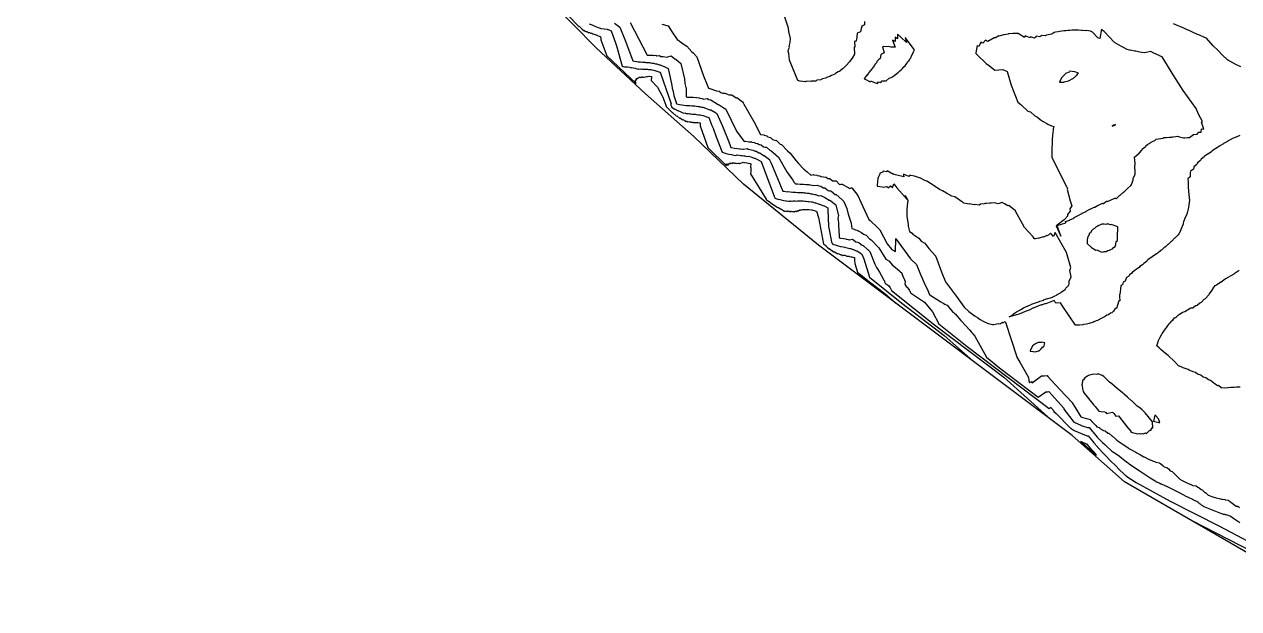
# Model space of a CAD drawing. Header units: metres. Extents: x 706349 to 713144, y 2649082 to 2655455.
# Drawn here: x 707005 to 707778, y 2652247 to 2652619 of the extents above; entities that cross this region are included whole.
import ezdxf

# ---------------------------------------------------------------- set-up
doc = ezdxf.new("R2010")
doc.units = ezdxf.units.M
for name, color, linetype in [('C-TINN-BNDY', 110, 'Continuous'), ('C-TOPO-MAJR', 9, 'Continuous'), ('C-TOPO-MINR', 8, 'Continuous')]:
    doc.layers.add(name, color=color, linetype=linetype)

msp = doc.modelspace()

# ---------------------------------------------------------------- linework, layer by layer
at = {"layer": 'C-TINN-BNDY', "color": 110, "linetype": 'Continuous', "lineweight": -3, "flags": 128}
msp.add_lwpolyline([(707845.05, 2652247.32), (707705.16, 2652328.1), (707671.75, 2652357.55), (707530.78, 2652463.27), (707510.3, 2652478.6), (707462.57, 2652517.46), (707431, 2652547.69), (707400.09, 2652574.82), (707368.79, 2652604.09), (707310.31, 2652663.69), (707281.58, 2652696.5), (707242.31, 2652745.87), (707202.93, 2652790.51), (707188.14, 2652809.06), (707151.07, 2652858.4), (707130.89, 2652891.41), (707096, 2652943.28), (707035.14, 2653026.93), (707004.68, 2653089)], dxfattribs=at)
at = {"layer": 'C-TOPO-MAJR', "color": 9, "linetype": 'Continuous', "lineweight": -3, "flags": 128}
for points in [[(707380.35, 2652619.89), (707382.98, 2652617.96), (707383.84, 2652617.38), (707387.47, 2652608.32), (707392.21, 2652595.83), (707393.73, 2652595.53), (707393.79, 2652595.55), (707395.36, 2652595.29), (707396.77, 2652595.13), (707396.98, 2652595.15), (707398.32, 2652595.05), (707398.65, 2652595.04), (707399.92, 2652594.96), (707400.39, 2652594.87), (707401.59, 2652594.85), (707402.71, 2652594.83), (707403.37, 2652594.64), (707404.28, 2652594.37), (707405.28, 2652594.39), (707406.49, 2652593.95), (707407.33, 2652593.97), (707408.96, 2652593.3), (707409.59, 2652593.33), (707411.81, 2652592.25), (707412.15, 2652592.26), (707414.6, 2652590.93), (707415.95, 2652585.31), (707416.07, 2652584.23), (707416.98, 2652580.26), (707417.27, 2652578.41), (707417.72, 2652576.32), (707418.25, 2652573.89), (707419.8, 2652569.43), (707419.63, 2652568.95), (707419.62, 2652568.77), (707420.2, 2652568.56), (707420.24, 2652568.57), (707421.85, 2652568.13), (707423.28, 2652567.82), (707423.5, 2652567.82), (707424.88, 2652567.62), (707426.17, 2652567.53), (707426.57, 2652567.49), (707427.83, 2652567.44), (707428.38, 2652567.37), (707429.62, 2652567.33), (707430.37, 2652567.19), (707431.56, 2652567.17), (707432.68, 2652567.12), (707433.65, 2652566.87), (707434.64, 2652566.82), (707435.88, 2652566.37), (707436.73, 2652566.31), (707438.3, 2652565.65), (707438.98, 2652565.58), (707441.02, 2652564.62), (707441.82, 2652564.7), (707444.26, 2652563.24), (707444.41, 2652563.21), (707445.62, 2652562.39), (707449.11, 2652554.29), (707453.14, 2652544.23), (707454.1, 2652541.91), (707454.57, 2652540.72), (707454.82, 2652540.66), (707454.85, 2652540.67), (707456.91, 2652540.37), (707458.68, 2652540.12), (707460.26, 2652539.92), (707460.62, 2652539.89), (707462.06, 2652539.75), (707462.59, 2652539.61), (707464.93, 2652539.99), (707465.63, 2652539.74), (707466.55, 2652539.35), (707467.68, 2652539.22), (707468.67, 2652539.12), (707469.91, 2652538.47), (707470.74, 2652538.35), (707472.41, 2652537.36), (707473.07, 2652537.27), (707475.37, 2652535.72), (707475.78, 2652535.65), (707479.04, 2652533.05), (707479.05, 2652533.05), (707479.06, 2652533.05), (707479.14, 2652532.98), (707480.14, 2652530.7), (707487.64, 2652513.02), (707488.54, 2652512.87), (707488.57, 2652512.89), (707490.48, 2652512.57), (707490.58, 2652512.64), (707492.34, 2652512.46), (707493.92, 2652512.31), (707494.18, 2652512.39), (707495.68, 2652512.28), (707497.05, 2652512.14), (707497.49, 2652512.17), (707498.75, 2652512.12), (707499.31, 2652512.09), (707500.51, 2652512.06), (707501.22, 2652511.95), (707502.33, 2652511.95), (707503.22, 2652511.72), (707504.27, 2652511.68), (707505.39, 2652511.34), (707506.34, 2652511.31), (707507.75, 2652510.81), (707508.62, 2652510.76), (707510.38, 2652510.02), (707511.74, 2652510.24), (707513.84, 2652509.1), (707514.43, 2652509.01), (707517.16, 2652507.26), (707517.51, 2652507.22), (707521.24, 2652504.43), (707521.25, 2652504.43), (707521.26, 2652504.43), (707521.35, 2652504.35), (707521.4, 2652504.15), (707521.41, 2652504.1), (707523.15, 2652497.51), (707522.67, 2652495.78), (707523.03, 2652492.82), (707523.09, 2652490.97), (707523.19, 2652488.56), (707523.25, 2652487.46), (707523.42, 2652484.79), (707523.55, 2652483.17), (707524.42, 2652483.04), (707524.49, 2652483.01), (707526.16, 2652482.79), (707527.63, 2652482.59), (707527.99, 2652482.42), (707529.29, 2652482.25), (707529.88, 2652481.93), (707531.98, 2652482.32), (707532.85, 2652481.7), (707534.16, 2652480.74), (707535.27, 2652480.43), (707536.23, 2652480.18), (707538.11, 2652478.58), (707538.79, 2652478.37), (707541.51, 2652475.92), (707541.74, 2652475.84), (707543.06, 2652474.58), (707546.14, 2652466.4), (707547.35, 2652464.28), (707548.09, 2652463.03), (707549.12, 2652461.47), (707551.47, 2652457.09), (707551.72, 2652456.64), (707551.76, 2652456.58), (707552.33, 2652455.8), (707552.4, 2652455.32), (707552.54, 2652454.92), (707552.67, 2652454.59), (707552.79, 2652454.35), (707552.89, 2652454.17), (707554.86, 2652452.87), (707555.94, 2652451.49), (707556.86, 2652449.83), (707584.18, 2652427.93), (707628.23, 2652394.51), (707658.42, 2652367.55)], [(707802.28, 2652275.53), (707748.25, 2652303.22)]]:
    msp.add_lwpolyline(points, dxfattribs=at)
msp.add_lwpolyline([(707681.32, 2652351.94), (707681.23, 2652351.95), (707681.14, 2652351.97), (707681.05, 2652352.01), (707680.96, 2652352.04), (707677.4, 2652353.62), (707687.4, 2652345.06), (707686.76, 2652345.78), (707685.75, 2652346.9), (707684.74, 2652348.06), (707684.41, 2652348.42), (707683.17, 2652349.91), (707683.13, 2652349.96), (707682.85, 2652350.28), (707682.88, 2652350.28), (707682.89, 2652350.35), (707682.54, 2652350.57), (707682.4, 2652350.68), (707681.32, 2652351.94)], close=True, dxfattribs=at)
at = {"layer": 'C-TOPO-MINR', "color": 8, "linetype": 'Continuous', "lineweight": -3, "flags": 128}
for points, elevation in [([(707343.88, 2652631.93), (707357.97, 2652617.55), (707357.93, 2652617.67), (707357.94, 2652617.77), (707357.95, 2652617.89), (707359.94, 2652616.1), (707360.94, 2652615.2), (707361.02, 2652615.37), (707361.96, 2652614.6), (707362.03, 2652614.83), (707362.88, 2652614.26), (707363.01, 2652614.46), (707364.01, 2652613.69), (707364.16, 2652613.92), (707364.52, 2652613.99), (707365.36, 2652613.44), (707365.92, 2652613.4), (707366.57, 2652613.04), (707367.42, 2652612.85), (707368.77, 2652612.36), (707369.11, 2652612.2), (707371.12, 2652611.41), (707371.18, 2652611.39), (707371.23, 2652611.37), (707371.64, 2652611.19), (707371.65, 2652610.11), (707371.71, 2652609.13), (707375.53, 2652599.03), (707394.17, 2652581.48), (707394.07, 2652581.75), (707393.98, 2652582.11), (707393.89, 2652582.53), (707393.82, 2652583.01), (707393.76, 2652583.53), (707394.16, 2652583.37), (707394.17, 2652583.89), (707394.25, 2652584.37), (707394.62, 2652584.26), (707394.76, 2652584.74), (707395.11, 2652584.67), (707395.38, 2652585.11), (707395.7, 2652585.08), (707396.14, 2652585.48), (707396.44, 2652585.47), (707396.82, 2652585.39), (707397.21, 2652585.29), (707397.81, 2652585.68), (707398.16, 2652585.61), (707398.5, 2652585.52), (707398.83, 2652585.44), (707399.14, 2652585.37), (707399.89, 2652585.73), (707400.15, 2652585.68), (707401.11, 2652585.94), (707401.3, 2652585.91), (707401.46, 2652585.89), (707402.62, 2652586.01), (707402.71, 2652586.01), (707403.93, 2652585.96), (707403.91, 2652585.67), (707403.93, 2652585.6), (707403.78, 2652583.28), (707407.86, 2652579.16), (707409.62, 2652575.98), (707410.66, 2652574.08), (707411.32, 2652572.83), (707413.08, 2652567.75), (707413.06, 2652567.68), (707413.05, 2652567.59), (707413.06, 2652567.5), (707413.22, 2652567.25), (707413.25, 2652567.16), (707413.38, 2652566.91), (707413.5, 2652566.67), (707413.68, 2652566.4), (707413.69, 2652566.38), (707413.88, 2652566.15), (707414.16, 2652565.89), (707414.15, 2652565.9), (707417.46, 2652562.82), (707417.47, 2652562.92), (707420.02, 2652560.66), (707420.09, 2652560.86), (707422.04, 2652559.27), (707422.16, 2652559.55), (707423.66, 2652558.41), (707423.99, 2652558.62), (707425.15, 2652557.83), (707426.01, 2652557.29), (707426.55, 2652557.5), (707427.19, 2652557.16), (707427.92, 2652557.29), (707428.42, 2652557.05), (707428.83, 2652556.88), (707429.17, 2652556.76), (707430.15, 2652556.81), (707430.41, 2652556.74), (707430.64, 2652556.69), (707431.83, 2652556.7), (707432, 2652556.67), (707432.15, 2652556.66), (707433.58, 2652556.54), (707433.66, 2652556.53), (707434.92, 2652556.37), (707434.95, 2652555.94), (707434.91, 2652554.51), (707439.86, 2652540.63), (707451.85, 2652529.16), (707451.74, 2652529.36), (707451.63, 2652529.62), (707451.49, 2652529.95), (707451.36, 2652530.27), (707452.4, 2652529.55), (707452.33, 2652529.92), (707452.29, 2652530.32), (707453.22, 2652529.75), (707453.26, 2652530.21), (707453.36, 2652530.69), (707454.2, 2652530.37), (707454.29, 2652530.96), (707455.08, 2652530.75), (707455.76, 2652530.65), (707456.22, 2652531.08), (707457.04, 2652530.84), (707457.72, 2652530.66), (707458.32, 2652530.47), (707459.09, 2652530.83), (707459.62, 2652530.7), (707460.08, 2652530.6), (707460.5, 2652530.51), (707462.42, 2652531.3), (707462.76, 2652531.25), (707463.05, 2652531.21), (707463.3, 2652531.18), (707464.75, 2652531.06), (707464.91, 2652531.04), (707466.66, 2652530.59), (707466.73, 2652530.6), (707467.23, 2652530.41), (707467.09, 2652528.26), (707467.28, 2652528), (707467.17, 2652525.61), (707467.08, 2652523.99), (707476.94, 2652507.85), (707476.99, 2652507.75), (707477.07, 2652507.53), (707477.07, 2652507.53), (707477.07, 2652507.53), (707477.07, 2652507.52), (707477.18, 2652507.45), (707478.84, 2652506.29), (707480.82, 2652504.88), (707482.28, 2652503.88), (707482.26, 2652503.96), (707483.58, 2652503.07), (707484.82, 2652502.25), (707484.83, 2652502.39), (707484.84, 2652502.51), (707486.26, 2652501.56), (707486.31, 2652501.71), (707487.59, 2652500.88), (707488.72, 2652500.16), (707488.87, 2652500.29), (707488.97, 2652500.48), (707489.9, 2652499.96), (707490.09, 2652500.16), (707490.31, 2652500.39), (707491.1, 2652500.06), (707491.4, 2652500.33), (707492.11, 2652500.09), (707492.75, 2652499.88), (707493.17, 2652500.22), (707493.75, 2652500.09), (707494.32, 2652499.95), (707494.84, 2652499.83), (707495.42, 2652500.23), (707495.9, 2652500.15), (707496.34, 2652500.08), (707497.11, 2652500.55), (707497.52, 2652500.48), (707498.4, 2652501.01), (707498.78, 2652500.97), (707499.13, 2652500.94), (707500.23, 2652501.29), (707500.55, 2652501.26), (707500.84, 2652501.24), (707502.17, 2652501.34), (707502.41, 2652501.32), (707503.95, 2652501.26), (707504.14, 2652501.25), (707505.96, 2652500.98), (707506.08, 2652500.98), (707508.21, 2652500.45), (707508.24, 2652500.45), (707508.96, 2652500.23), (707510.34, 2652496.13), (707513.42, 2652479.33), (707513.48, 2652479.18), (707513.91, 2652478.99), (707514.27, 2652478.81), (707514.34, 2652478.67), (707514.66, 2652478.51), (707514.97, 2652478.35), (707515.03, 2652478.21), (707515.27, 2652478.05), (707515.53, 2652477.68), (707515.79, 2652477.37), (707515.8, 2652477.36), (707517.18, 2652476.36), (707517.18, 2652476.4), (707520.37, 2652474.19), (707520.41, 2652474.34), (707520.52, 2652474.44), (707522.71, 2652473.13), (707522.89, 2652473.28), (707524.45, 2652472.42), (707524.8, 2652472.56), (707525.93, 2652472), (707526.4, 2652472.13), (707527.11, 2652472.14), (707527.88, 2652471.85), (707528.46, 2652471.65), (707529.34, 2652471.62), (707529.76, 2652471.49), (707530.1, 2652471.39), (707531.19, 2652471.23), (707531.38, 2652471.19), (707531.54, 2652471.16), (707532.82, 2652470.83), (707532.85, 2652470.82), (707533.18, 2652470.7), (707533.25, 2652469.61), (707533.33, 2652468.47), (707533.36, 2652467.62), (707533.4, 2652466.98), (707535.2, 2652461.4), (707542.72, 2652455.37), (707552.57, 2652447.89), (707559.32, 2652441.87)], 4), ([(707539.69, 2652620.86), (707539.71, 2652618.68), (707538.84, 2652618.32), (707537.93, 2652618), (707537.51, 2652616.34), (707537.02, 2652614.4), (707534.86, 2652613.42), (707534.7, 2652611.16), (707534.39, 2652608.4), (707533.88, 2652608.28), (707533.32, 2652608.19), (707533.37, 2652604.65), (707533.03, 2652604.62), (707533.26, 2652600.03), (707533.25, 2652600), (707533.25, 2652600), (707531.84, 2652597.54), (707531.74, 2652597.42), (707531.62, 2652597.29), (707530.04, 2652595.19), (707529.84, 2652594.97), (707528.25, 2652593.17), (707527.97, 2652592.89), (707527.65, 2652592.61), (707525.97, 2652591.01), (707525.59, 2652590.68), (707523.85, 2652589.39), (707523.41, 2652589.07), (707522.95, 2652588.76), (707521.09, 2652587.74), (707520.63, 2652587.38), (707518.67, 2652586.48), (707517.64, 2652585.91), (707515.51, 2652585.21), (707515.04, 2652584.9), (707512.73, 2652584.36), (707512.3, 2652584.07), (707511.86, 2652583.8), (707509.36, 2652583.51), (707508.99, 2652583.25), (707508.62, 2652583.02), (707505.91, 2652582.93), (707505.61, 2652582.73), (707502.51, 2652582.85), (707502.32, 2652582.73), (707502.13, 2652582.6), (707498.68, 2652583.02), (707498.62, 2652582.98), (707498.55, 2652582.95), (707497.11, 2652583.33), (707491.96, 2652596.21), (707491.55, 2652600.6), (707491.08, 2652602.09), (707491.3, 2652603.15), (707491.8, 2652604.45), (707491.74, 2652604.92), (707492.36, 2652607.43), (707492.51, 2652610.08), (707491.37, 2652614.5), (707491.21, 2652616.73), (707488.48, 2652624.98)], -4), ([(707364.41, 2652619.38), (707365.59, 2652618.91), (707366.62, 2652618.46), (707367.61, 2652618.07), (707369.4, 2652617.26), (707370.13, 2652616.99), (707370.73, 2652616.77), (707371.23, 2652616.61), (707371.66, 2652616.47), (707372.06, 2652616.34), (707375.79, 2652615.94), (707376, 2652615.88), (707376.2, 2652615.82), (707376.37, 2652615.76), (707378.26, 2652614.92), (707380.99, 2652607.3), (707381.67, 2652605.45), (707385.41, 2652592.54), (707385.53, 2652592.54), (707385.58, 2652592.48), (707385.66, 2652592.39), (707385.75, 2652592.33), (707385.82, 2652592.28), (707385.9, 2652592.26), (707385.91, 2652592.26), (707386.9, 2652592.07), (707386.91, 2652592.09), (707387.82, 2652592.02), (707387.87, 2652592.06), (707388.78, 2652592.04), (707389.94, 2652591.79), (707391.09, 2652591.51), (707391.27, 2652591.62), (707392.42, 2652591.38), (707393.53, 2652591.11), (707394.6, 2652590.86), (707395.61, 2652590.61), (707395.98, 2652590.79), (707396.94, 2652590.61), (707397.45, 2652590.75), (707398.33, 2652590.6), (707399.12, 2652590.51), (707399.8, 2652590.58), (707400.52, 2652590.53), (707401.4, 2652590.49), (707402.03, 2652590.45), (707403.15, 2652590.26), (707403.67, 2652590.25), (707404.15, 2652590.24), (707405.49, 2652589.85), (707407.3, 2652589.31), (707407.5, 2652589.31), (707409.34, 2652588.64), (707409.71, 2652587.95), (707416.44, 2652568.59), (707416.34, 2652568.31), (707416.32, 2652567.99), (707416.36, 2652567.65), (707416.42, 2652567.55), (707416.53, 2652567.17), (707416.57, 2652567.1), (707416.6, 2652567.02), (707416.65, 2652566.95), (707416.75, 2652566.62), (707416.78, 2652566.58), (707416.85, 2652566.36), (707418.66, 2652565.2), (707418.75, 2652565.24), (707420.57, 2652564.26), (707420.79, 2652564.3), (707422.35, 2652563.57), (707423.61, 2652563.05), (707424.69, 2652562.66), (707425.19, 2652562.69), (707426.13, 2652562.43), (707426.96, 2652562.26), (707427.67, 2652562.26), (707428.44, 2652562.14), (707429.16, 2652562.09), (707430.08, 2652562.02), (707430.74, 2652561.99), (707431.9, 2652561.83), (707432.51, 2652561.82), (707433.97, 2652561.53), (707434.47, 2652561.53), (707434.94, 2652561.51), (707436.65, 2652561.06), (707436.97, 2652561.04), (707439.08, 2652560.28), (707439.21, 2652560.27), (707440.51, 2652559.73), (707442.45, 2652554.81), (707443.21, 2652552.93), (707445.28, 2652547.6), (707448.96, 2652537.77), (707449.22, 2652537.68), (707449.66, 2652537.46), (707451.53, 2652536.96), (707453.21, 2652536.45), (707453.42, 2652536.55), (707455, 2652536.17), (707456.4, 2652535.87), (707457.66, 2652535.59), (707458.63, 2652535.99), (707459.83, 2652535.81), (707460.86, 2652535.67), (707461.78, 2652535.55), (707462.69, 2652535.48), (707463.49, 2652535.4), (707464.63, 2652535.1), (707465.83, 2652535.29), (707467.19, 2652534.8), (707468.97, 2652534.06), (707469.37, 2652534.01), (707469.72, 2652533.98), (707471.83, 2652532.85), (707471.99, 2652532.83), (707473.75, 2652531.79), (707474.72, 2652529.44), (707482.14, 2652509.73), (707482.21, 2652509.43), (707482.29, 2652509.06), (707482.49, 2652508.69), (707482.51, 2652508.67), (707482.59, 2652508.53), (707483.26, 2652508.31), (707485, 2652507.74), (707485.07, 2652507.8), (707486.66, 2652507.44), (707488.22, 2652507.06), (707489.64, 2652506.73), (707489.89, 2652506.9), (707491.22, 2652506.67), (707492.44, 2652506.48), (707492.84, 2652506.72), (707494, 2652506.53), (707494.49, 2652506.82), (707495.56, 2652506.71), (707496.53, 2652506.62), (707497.21, 2652506.84), (707498.11, 2652506.77), (707498.94, 2652506.69), (707499.83, 2652506.75), (707500.58, 2652506.72), (707501.63, 2652506.68), (707502.32, 2652506.66), (707503.59, 2652506.47), (707504.2, 2652506.46), (707505.71, 2652506.09), (707506.25, 2652506.06), (707508.08, 2652505.52), (707508.51, 2652505.5), (707510.71, 2652504.71), (707511.03, 2652504.7), (707513.71, 2652503.56), (707513.99, 2652503.61), (707516.18, 2652502.43), (707516.38, 2652498.9), (707516.41, 2652498.34), (707516.47, 2652497.61), (707516.54, 2652494.05), (707516.74, 2652492.65), (707516.72, 2652490.52), (707517.1, 2652488.6), (707518.58, 2652480.54), (707518.73, 2652480.14), (707518.84, 2652480.09), (707518.93, 2652480.04), (707519.12, 2652479.64), (707519.16, 2652479.62), (707519.19, 2652479.6), (707519.32, 2652479.32), (707520.74, 2652478.83), (707520.84, 2652478.83), (707522.76, 2652478.23), (707524.31, 2652477.81), (707524.69, 2652477.75), (707526.01, 2652477.46), (707527.09, 2652477.24), (707527.7, 2652477.08), (707528.63, 2652476.93), (707529.49, 2652476.62), (707530.27, 2652476.52), (707530.95, 2652476.43), (707532.13, 2652475.87), (707532.65, 2652475.8), (707534.21, 2652474.94), (707534.82, 2652475.06), (707536.79, 2652473.65), (707537.98, 2652472.78), (707539.09, 2652469.89), (707542.87, 2652458.15), (707563.45, 2652441.65), (707590.4, 2652421.2), (707608.87, 2652404.71)], 2), ([(707390.45, 2652620.28), (707401.09, 2652599.86), (707401.34, 2652599.43), (707403.05, 2652599.47), (707403.18, 2652599.42), (707404.92, 2652599.46), (707405.24, 2652599.33), (707406.87, 2652599.42), (707407.46, 2652599.14), (707409.01, 2652599.18), (707409.97, 2652598.66), (707411.34, 2652598.66), (707413.85, 2652598.1), (707416.62, 2652598.94), (707418.9, 2652597.06), (707419.51, 2652596.97), (707422.67, 2652594.15), (707425.05, 2652584.39), (707425.31, 2652581.38), (707426.05, 2652577.99), (707426.01, 2652574.58), (707426.05, 2652572.87), (707426.74, 2652572.85), (707426.78, 2652572.84), (707428.65, 2652572.81), (707430.42, 2652572.73), (707430.64, 2652572.67), (707432.32, 2652572.6), (707432.69, 2652572.47), (707434.26, 2652572.35), (707434.81, 2652572.11), (707436.28, 2652571.96), (707437.1, 2652571.57), (707439.47, 2652571.82), (707440.54, 2652571.18), (707441.69, 2652570.95), (707443.26, 2652569.89), (707444.21, 2652569.67), (707446.45, 2652568.11), (707447.06, 2652567.95), (707450.24, 2652565.77), (707450.38, 2652565.73), (707450.5, 2652565.7), (707451.3, 2652565.08), (707458.16, 2652551.05), (707462.92, 2652544.51), (707464.04, 2652544.69), (707464.08, 2652544.67), (707464.13, 2652544.65), (707465.98, 2652544.43), (707467.62, 2652544.27), (707467.98, 2652544.08), (707469.49, 2652543.87), (707470.11, 2652543.51), (707471.51, 2652543.32), (707472.48, 2652542.67), (707473.75, 2652542.45), (707475.28, 2652541.22), (707476.33, 2652541.03), (707477.25, 2652540.88), (707479.38, 2652538.98), (707480.02, 2652538.84), (707483.14, 2652535.98), (707483.35, 2652535.93), (707484.84, 2652534.53), (707490.26, 2652525.32), (707493.97, 2652519.9), (707494.83, 2652518.55), (707495.59, 2652517.57), (707496.93, 2652517.51), (707496.99, 2652517.51), (707498.69, 2652517.46), (707498.86, 2652517.44), (707500.45, 2652517.43), (707500.73, 2652517.36), (707502.28, 2652517.29), (707502.71, 2652517.16), (707504.17, 2652517.12), (707504.78, 2652516.9), (707506.2, 2652516.83), (707507.05, 2652516.48), (707509.49, 2652516.86), (707510.58, 2652516.27), (707511.81, 2652516.08), (707513.32, 2652515.11), (707514.39, 2652514.98), (707516.55, 2652513.36), (707517.43, 2652513.24), (707518.22, 2652513.16), (707520.98, 2652510.84), (707521.48, 2652510.81), (707525.24, 2652507.54), (707525.36, 2652507.53), (707525.47, 2652507.53), (707526.54, 2652506.46), (707528.29, 2652501.85), (707529.21, 2652498.29), (707531.11, 2652492.55), (707531.66, 2652489.17), (707533.11, 2652488.79), (707533.31, 2652488.62), (707535.35, 2652487.98), (707535.96, 2652487.44), (707537.81, 2652486.75), (707539.07, 2652485.54), (707540.6, 2652484.88), (707542.9, 2652482.56), (707543.96, 2652481.98), (707548.27, 2652477.35), (707548.37, 2652477.28), (707548.74, 2652476.87), (707553.26, 2652469.77), (707555.2, 2652468.7), (707557.44, 2652465.96), (707559.43, 2652464.3), (707562.37, 2652461.84), (707562.62, 2652461.51), (707563.12, 2652461.22), (707563.37, 2652460.6), (707563.39, 2652460.55), (707564.53, 2652457.81), (707564.68, 2652457.58), (707565.5, 2652455.58), (707565.2, 2652453.78), (707565.52, 2652453.41), (707566.16, 2652452.35), (707566.78, 2652451.79), (707567.36, 2652450.92), (707567.79, 2652450.29), (707568.17, 2652449.77), (707568.47, 2652449.35), (707568.71, 2652449.02), (707568.74, 2652448.81), (707568.8, 2652448.64), (707568.85, 2652448.5), (707568.9, 2652448.4), (707568.95, 2652448.33), (707577.91, 2652442.4), (707582.86, 2652436.14), (707587.03, 2652428.54), (707604.91, 2652414.21), (707657.09, 2652374.62), (707657.91, 2652375.21), (707658.06, 2652375.22), (707658.22, 2652375.23), (707660.17, 2652373.13), (707660.06, 2652373.08), (707660.05, 2652373.07), (707661.7, 2652371.48), (707670.61, 2652362.42), (707670.67, 2652362.41), (707670.78, 2652362.13), (707671.13, 2652361.92), (707671.83, 2652361.42), (707672.13, 2652361.24), (707672.4, 2652361.09), (707672.66, 2652360.97), (707672.91, 2652360.86), (707673.17, 2652360.76), (707679.62, 2652357.89), (707680.23, 2652357.67), (707680.83, 2652357.47), (707681.4, 2652357.31), (707681.96, 2652357.22), (707685.12, 2652353.56), (707685.69, 2652352.89), (707687.98, 2652350.21), (707687.97, 2652350.08), (707687.97, 2652350.08), (707696.63, 2652340.93), (707699.33, 2652338.49), (707701.86, 2652335.93), (707705.18, 2652332.76), (707705.31, 2652332.56), (707705.64, 2652332.22), (707705.92, 2652331.97), (707706.19, 2652331.73), (707706.44, 2652331.53), (707706.65, 2652331.39), (707712.56, 2652327.51), (707734.17, 2652315.83), (707765.6, 2652299.73), (707797.72, 2652282.81)], -2), ([(707410.69, 2652619.23), (707414.69, 2652618.21), (707417.25, 2652614.13), (707420.36, 2652609.33), (707421.35, 2652608.83), (707421.89, 2652608.27), (707424.8, 2652606.3), (707426.56, 2652605.18), (707429.74, 2652601.51), (707430.51, 2652600.92), (707432.81, 2652598.37), (707437.17, 2652586.35), (707440.28, 2652578.45), (707440.97, 2652578.29), (707441.07, 2652578.22), (707443.13, 2652577.68), (707443.58, 2652577.36), (707445.49, 2652576.83), (707447.04, 2652576.47), (707448.14, 2652575.62), (707449.46, 2652575.34), (707450.6, 2652575.2), (707453.49, 2652574.28), (707454.4, 2652574.23), (707455.17, 2652574.33), (707457.86, 2652572.37), (707458.29, 2652572.47), (707462.04, 2652569.86), (707462.42, 2652569.18), (707462.86, 2652568.36), (707469.12, 2652557.25), (707473.33, 2652549.06), (707473.6, 2652549.01), (707475.43, 2652548.71), (707475.71, 2652548.47), (707477.49, 2652548.09), (707478.15, 2652547.48), (707479.78, 2652547.1), (707481.07, 2652545.89), (707482.5, 2652545.44), (707483.67, 2652545.22), (707485.87, 2652542.89), (707486.72, 2652542.66), (707490.43, 2652538.74), (707490.68, 2652538.68), (707492.19, 2652537.08), (707496.2, 2652532.31), (707497.7, 2652530.62), (707501.02, 2652526.94), (707503.14, 2652525.27), (707505.49, 2652523.21), (707507.24, 2652523.49), (707507.32, 2652523.44), (707509.2, 2652523.15), (707509.49, 2652522.96), (707511.28, 2652522.74), (707511.86, 2652522.3), (707513.61, 2652522.05), (707515.18, 2652521.89), (707516.23, 2652521.01), (707517.64, 2652520.92), (707519.2, 2652519.57), (707520.44, 2652519.47), (707521.53, 2652519.49), (707523.77, 2652517.25), (707524.6, 2652517.3), (707525.35, 2652517.43), (707530.26, 2652514.7), (707530.68, 2652514.83), (707531.1, 2652514.97), (707531.5, 2652515.17), (707535.44, 2652510.25), (707537.24, 2652505.9), (707542.42, 2652494.95), (707543.23, 2652494.33), (707543.82, 2652493.61), (707547.42, 2652490.23), (707549.46, 2652488.41), (707554.15, 2652479.53), (707556.76, 2652476.07), (707557.38, 2652475.71), (707558.22, 2652475.23), (707559.45, 2652474.48), (707559.57, 2652482.45), (707559.49, 2652482.73), (707559.55, 2652482.7), (707559.58, 2652482.68), (707559.7, 2652482.51), (707568.95, 2652469.82), (707572.64, 2652466.28), (707575.35, 2652459.83), (707576.34, 2652457.56), (707577.88, 2652454.03), (707579.5, 2652450.71), (707579.93, 2652449.72), (707580.8, 2652447.54), (707580.85, 2652447.42), (707580.88, 2652447.35), (707581.07, 2652446.96), (707581.14, 2652446.95), (707581.43, 2652446.97), (707581.66, 2652446.68), (707581.9, 2652446.53), (707588.3, 2652442.48), (707589.65, 2652441.65), (707590.71, 2652441.11), (707591.53, 2652440.71), (707592.22, 2652440.39), (707595.96, 2652436.02), (707596.04, 2652435.89), (707596.5, 2652435.61), (707596.7, 2652435.52), (707596.75, 2652435.43), (707597.18, 2652434.96), (707597.25, 2652434.91), (707601.05, 2652430.73), (707604.39, 2652427.03), (707606.45, 2652424.71), (707607.71, 2652423.34), (707608.36, 2652422.56), (707608.55, 2652422.33), (707608.68, 2652422.17), (707608.76, 2652422.07), (707609.78, 2652420.78), (707617.21, 2652407.25), (707625.65, 2652400.49), (707650.27, 2652381.8), (707655.14, 2652385.3), (707656.07, 2652385.34), (707657.04, 2652385.42), (707658.86, 2652383.45), (707666.27, 2652375.21), (707666.45, 2652374.8), (707666.5, 2652374.48), (707666.54, 2652374.33), (707666.55, 2652374.29), (707671.57, 2652367.77), (707672.7, 2652366.25), (707673.29, 2652365.93), (707673.91, 2652365.65), (707674.49, 2652365.4), (707675.12, 2652365.15), (707678.28, 2652363.75), (707679.41, 2652363.33), (707680.51, 2652362.96), (707681.57, 2652362.67), (707682.61, 2652362.5), (707684.6, 2652360.19), (707684.96, 2652359.77), (707687.74, 2652356.51), (707689.76, 2652354.45), (707691.16, 2652353.06), (707692.54, 2652351.73), (707693.49, 2652350.86), (707697.11, 2652347.59), (707698.13, 2652346.82), (707701.2, 2652344.94), (707702.98, 2652343.53), (707704.51, 2652342.2), (707707.03, 2652340.3), (707707.67, 2652339.81), (707708.11, 2652339.46), (707710.3, 2652337.92), (707714.52, 2652335.14), (707721.57, 2652330.57), (707723.63, 2652329.22), (707724.58, 2652328.62), (707725.16, 2652328.26), (707725.54, 2652328.04), (707725.83, 2652327.89), (707726.06, 2652327.78), (707726.25, 2652327.72), (707727.25, 2652327.3), (707728.34, 2652326.82), (707728.43, 2652326.8), (707729.44, 2652326.36), (707729.92, 2652326.13), (707731.32, 2652325.51), (707731.42, 2652325.47), (707734, 2652324.28), (707737.01, 2652322.69), (707737.93, 2652322.25), (707740.42, 2652320.96), (707742.25, 2652320.05), (707744.25, 2652319), (707745.63, 2652318.31), (707748.36, 2652316.99), (707749.07, 2652316.62), (707749.59, 2652316.37), (707751.75, 2652315.28), (707751.81, 2652315.21), (707751.93, 2652315.14), (707752.41, 2652314.74), (707752.65, 2652314.54), (707752.91, 2652314.37), (707753.18, 2652314.08), (707753.49, 2652313.87), (707753.79, 2652313.57), (707754.06, 2652313.35), (707754.42, 2652313.12), (707754.72, 2652312.9), (707755.25, 2652312.61), (707755.73, 2652312.38), (707766.35, 2652308.06), (707766.98, 2652307.84), (707767.55, 2652307.66), (707768.04, 2652307.53), (707768.47, 2652307.45), (707768.89, 2652307.38), (707769.31, 2652307.28), (707769.75, 2652307.2), (707770.23, 2652307.08), (707770.59, 2652307.03), (707771.63, 2652306.63), (707772.23, 2652306.33), (707772.48, 2652306.32), (707773.13, 2652305.92), (707773.89, 2652305.38), (707775.38, 2652304.3), (707775.39, 2652304.3), (707776.13, 2652303.81), (707778.58, 2652302.17)], -4), ([(707779.14, 2652592.02), (707776.47, 2652593.38), (707775.71, 2652593.72), (707772.3, 2652595.61), (707772.07, 2652595.73), (707770.73, 2652596.46), (707767.34, 2652599.67), (707764.72, 2652602.46), (707761.69, 2652605.47), (707757.46, 2652610.18), (707756.37, 2652610.72), (707756.06, 2652610.76), (707752.45, 2652612.3), (707751.54, 2652612.7), (707748.49, 2652614.08), (707746.27, 2652615.08), (707744.53, 2652615.83), (707742.86, 2652616.6), (707740.48, 2652617.61), (707739.4, 2652618.14), (707736.32, 2652619.43)], -4), ([(707778.6, 2652548.39), (707776.18, 2652547.34), (707775.97, 2652547.26), (707773.49, 2652546.15), (707773.33, 2652546.07), (707773.19, 2652545.97), (707770.81, 2652544.69), (707770.68, 2652544.58), (707768.27, 2652543.24), (707768.15, 2652543.13), (707765.8, 2652541.76), (707765.68, 2652541.63), (707765.57, 2652541.5), (707763.3, 2652539.99), (707761.07, 2652538.52), (707760.74, 2652538.15), (707760.59, 2652537.91), (707756.09, 2652535.11), (707755.93, 2652534.81), (707753.88, 2652533.3), (707753.7, 2652532.94), (707753.54, 2652532.54), (707751.59, 2652530.93), (707751.43, 2652530.41), (707751.25, 2652529.85), (707749.36, 2652528.39), (707749.2, 2652527.7), (707749.01, 2652526.91), (707747.19, 2652525.66), (707747.05, 2652524.74), (707746.94, 2652523.56), (707746.88, 2652521.97), (707745.4, 2652520.87), (707745.59, 2652518.62), (707745.77, 2652515.67), (707746.21, 2652510.47), (707746.51, 2652507.31), (707746.12, 2652504.34), (707745.66, 2652501.47), (707745.31, 2652499.71), (707744.58, 2652497.74), (707743.68, 2652496.2), (707742.72, 2652493.45), (707742.55, 2652492.57), (707742.41, 2652491.97), (707741.09, 2652488.66), (707741.02, 2652488.43), (707740.96, 2652488.24), (707739.75, 2652485.8), (707739.29, 2652485.27), (707739.22, 2652485.24), (707737.14, 2652483.04), (707737.02, 2652483.02), (707735.05, 2652481), (707734.87, 2652480.95), (707733.05, 2652479.09), (707732.81, 2652479.01), (707730.95, 2652477.38), (707730.68, 2652477.26), (707730.43, 2652477.12), (707728.66, 2652475.47), (707728.37, 2652475.3), (707726.58, 2652473.78), (707726.27, 2652473.56), (707725.94, 2652473.34), (707725.61, 2652473.06), (707720.1, 2652469.23), (707719.78, 2652468.96), (707719.46, 2652468.62), (707719.1, 2652468.29), (707717.37, 2652466.97), (707716.99, 2652466.59), (707716.58, 2652466.18), (707714.94, 2652464.94), (707714.51, 2652464.44), (707712.86, 2652463.33), (707711.8, 2652462.45), (707710.26, 2652461.39), (707709.8, 2652460.69), (707708.27, 2652459.74), (707707.83, 2652458.88), (707706.37, 2652458.08), (707706.01, 2652457.04), (707705.51, 2652455.66), (707704.26, 2652455.03), (707703.84, 2652453.4), (707702.76, 2652452.92), (707702.56, 2652450.67), (707702.24, 2652447.22), (707701.98, 2652447.16), (707702.06, 2652445.77), (707702.18, 2652443.28), (707701.52, 2652443.1), (707700.77, 2652440.32), (707700.1, 2652438.31), (707699.18, 2652438.22), (707698.23, 2652436.69), (707697.19, 2652435.54), (707696.15, 2652435.29), (707695.03, 2652434.31), (707693.99, 2652434.07), (707692.86, 2652433.19), (707691.65, 2652432.49), (707690.67, 2652432.17), (707688.07, 2652430.68), (707687.17, 2652430.35), (707685.71, 2652429.77), (707684.91, 2652429.46), (707683.28, 2652429.03), (707682.59, 2652428.74), (707680.91, 2652428.41), (707678.98, 2652428.17), (707678.57, 2652428), (707676.55, 2652427.77), (707676.33, 2652427.66), (707674.09, 2652427.65), (707674.05, 2652427.65), (707665.85, 2652439.64), (707664.31, 2652441.95), (707661.58, 2652441.66), (707660.87, 2652442.53), (707660.51, 2652443.02), (707660.31, 2652443.31), (707655.14, 2652441.19), (707654.92, 2652441.4), (707654.77, 2652441.54), (707652.25, 2652440.46), (707652.11, 2652440.57), (707652.01, 2652440.65), (707649.6, 2652439.53), (707649.49, 2652439.59), (707647.02, 2652438.52), (707646.85, 2652438.51), (707644.55, 2652437.32), (707644.46, 2652437.33), (707641.98, 2652436.39), (707641.91, 2652436.38), (707639.67, 2652435.42), (707639.61, 2652435.39), (707639.56, 2652435.35), (707637.21, 2652434.51), (707634.95, 2652433.83), (707634.93, 2652433.8), (707634.91, 2652433.76), (707632.67, 2652433.2), (707632.67, 2652433.18), (707632.67, 2652433.13), (707631.82, 2652432.99), (707632.52, 2652433.48), (707632.53, 2652433.5), (707634.41, 2652434.78), (707634.45, 2652434.82), (707636.33, 2652436.16), (707636.4, 2652436.25), (707638.57, 2652437.3), (707638.66, 2652437.4), (707638.75, 2652437.52), (707640.8, 2652438.69), (707640.91, 2652438.82), (707643.28, 2652439.73), (707643.39, 2652439.88), (707645.72, 2652440.77), (707645.81, 2652440.91), (707645.92, 2652441.06), (707648.43, 2652441.81), (707648.53, 2652441.95), (707651, 2652442.71), (707651.08, 2652442.85), (707651.19, 2652442.97), (707653.82, 2652443.64), (707653.9, 2652443.77), (707654.11, 2652443.97), (707659.43, 2652445.56), (707659.51, 2652445.67), (707659.58, 2652445.79), (707662.2, 2652447.02), (707662.28, 2652447.22), (707664.82, 2652448.51), (707664.92, 2652448.71), (707665.06, 2652448.91), (707667.47, 2652450.48), (707667.62, 2652450.81), (707667.77, 2652451.24), (707669.77, 2652453.24), (707669.86, 2652454.08), (707669.83, 2652455.71), (707671.17, 2652458.35), (707670.45, 2652462.43), (707671.06, 2652464.46), (707668.21, 2652473.89), (707661.05, 2652486.64), (707659.88, 2652484.14), (707658.57, 2652485.7), (707658.07, 2652486.22), (707656.14, 2652484.61), (707655.77, 2652484.82), (707653.57, 2652483.78), (707653.32, 2652483.85), (707650.88, 2652482.96), (707650.74, 2652482.97), (707650.62, 2652482.97), (707648.45, 2652482.57), (707647.84, 2652482.63), (707647.7, 2652482.84), (707646.97, 2652483.92), (707641.53, 2652489.87), (707635.63, 2652500.55), (707633.95, 2652501.92), (707631.52, 2652503.8), (707630.81, 2652503.66), (707628.75, 2652504.91), (707627.18, 2652505.84), (707624.66, 2652504.99), (707623.24, 2652505.36), (707622.1, 2652505.55), (707620.35, 2652505.31), (707619.42, 2652505.29), (707617.27, 2652505.19), (707616.53, 2652505.03), (707615.88, 2652504.8), (707613.54, 2652504.73), (707612.55, 2652504.14), (707609.86, 2652504.41), (707609.52, 2652504.15), (707606.31, 2652504.79), (707606.16, 2652504.62), (707602.93, 2652505.39), (707602.18, 2652505.88), (707602, 2652506.01), (707597.08, 2652509.34), (707595.15, 2652509.84), (707591.77, 2652511.66), (707589.22, 2652513.23), (707587.42, 2652514.08), (707583.88, 2652516.42), (707583.33, 2652516.7), (707581.59, 2652517.86), (707579.24, 2652519.35), (707578.5, 2652519.59), (707575.19, 2652521.32), (707573.35, 2652521.84), (707571.53, 2652522.42), (707569.11, 2652522.87), (707568.25, 2652522.82), (707567.81, 2652522.29), (707564.53, 2652523.67), (707564.45, 2652523.23), (707564.62, 2652522.06), (707559.36, 2652523.35), (707558.19, 2652523.83), (707558.18, 2652523.68), (707558.14, 2652523.61), (707553.95, 2652525.94), (707553.9, 2652525.28), (707551.41, 2652525.72), (707551.27, 2652525), (707549.48, 2652524.45), (707549.3, 2652523.81), (707548.32, 2652521.56), (707548.18, 2652521.11), (707547.62, 2652516.86), (707547.6, 2652516.82), (707547.74, 2652516.28), (707547.93, 2652516.15), (707547.98, 2652516.12), (707550.92, 2652515.76), (707551.64, 2652515.52), (707553.87, 2652515.81), (707554.77, 2652515.15), (707556.2, 2652516.43), (707557.42, 2652515.33), (707558.26, 2652517.6), (707560.2, 2652515.17), (707566.76, 2652507.6), (707565.42, 2652510.28), (707567.16, 2652507.15), (707567.14, 2652507.07), (707567.14, 2652507.05), (707566.71, 2652503.83), (707566.61, 2652501.11), (707566.66, 2652499.19), (707566.63, 2652497.02), (707567.43, 2652491.73), (707567.51, 2652490.67), (707568.36, 2652487.34), (707569.89, 2652486.15), (707570.39, 2652485.61), (707574.11, 2652483.03), (707575.75, 2652481.13), (707577.95, 2652479.76), (707580.51, 2652476.55), (707584.73, 2652471.8), (707584.75, 2652471.79), (707584.81, 2652471.73), (707584.84, 2652471.63), (707584.93, 2652471.4), (707588.91, 2652461.01), (707591.25, 2652455.22), (707598.23, 2652445.95), (707603.03, 2652439.05), (707606.12, 2652436.46), (707606.96, 2652435.86), (707610.05, 2652433.46), (707611.58, 2652432.5), (707613.33, 2652431.27), (707615.15, 2652430.31), (707616.05, 2652429.75), (707618, 2652428.97), (707618.37, 2652428.78), (707618.64, 2652428.67), (707620.29, 2652428.31), (707620.36, 2652428.29), (707621.19, 2652428.21), (707621.94, 2652428.05), (707621.97, 2652428.02), (707624.62, 2652428.69), (707624.68, 2652428.59), (707626.14, 2652428.8), (707627.52, 2652429.57), (707627.6, 2652429.4), (707627.71, 2652429.14), (707629.21, 2652430.05), (707629.57, 2652428.96), (707636.7, 2652407.65), (707636.64, 2652407.57), (707636.62, 2652407.35), (707636.62, 2652407.34), (707636.61, 2652407.34), (707636.62, 2652407.33), (707638.53, 2652404.1), (707641.98, 2652398.29), (707644.09, 2652394.47), (707644.15, 2652392.66), (707644.36, 2652391.21), (707644.58, 2652391.25), (707646.06, 2652391.87), (707646.13, 2652391.31), (707646.29, 2652391.01), (707652.38, 2652395.39), (707654.08, 2652395.47), (707655.85, 2652395.61), (707656.36, 2652395.06), (707663.89, 2652386.68), (707671.81, 2652378.42), (707671.81, 2652378.34), (707673.68, 2652375.29), (707677.26, 2652369.48), (707678.59, 2652369), (707680.19, 2652368.45), (707681.74, 2652368.04), (707683.26, 2652367.78), (707684.09, 2652366.81), (707684.24, 2652366.64), (707685.4, 2652365.28), (707686.24, 2652364.41), (707686.83, 2652363.83), (707687.57, 2652363.12), (707689.04, 2652362.57), (707689.95, 2652361.64), (707691.78, 2652360.79), (707692.83, 2652360.5), (707694.51, 2652359.01), (707695.18, 2652358.9), (707697.21, 2652357.15), (707697.52, 2652357.13), (707699.32, 2652355.3), (707700.06, 2652354.71), (707700.19, 2652354.62), (707703.06, 2652352.61), (707703.67, 2652352.23), (707705.94, 2652350.65), (707707.55, 2652349.64), (707708.72, 2652348.9), (707709.97, 2652348.15), (707711.5, 2652347.24), (707712.38, 2652346.82), (707713.06, 2652346.53), (707714.9, 2652345.4), (707715.35, 2652345.3), (707717.53, 2652344.01), (707717.75, 2652343.96), (707720.38, 2652342.51), (707720.39, 2652342.51), (707720.51, 2652342.44), (707722.9, 2652341.37), (707724.98, 2652340.65), (707725.18, 2652340.57), (707725.39, 2652340.47), (707727.28, 2652340.01), (707727.54, 2652339.9), (707727.82, 2652339.77), (707728.11, 2652339.62), (707729.78, 2652338.23), (707730.47, 2652337.61), (707732.19, 2652337.07), (707733.09, 2652336.22), (707734.3, 2652335.06), (707735.43, 2652334.69), (707736.95, 2652333.06), (707739.09, 2652330.91), (707739.36, 2652330.83), (707740.34, 2652329.62), (707741.88, 2652328.84), (707744.06, 2652327.84), (707744.48, 2652327.6), (707746.36, 2652326.7), (707747.87, 2652326.12), (707748.68, 2652325.59), (707750.75, 2652325.38), (707751.75, 2652324.58), (707752.65, 2652324.21), (707754.02, 2652323.05), (707754.61, 2652322.84), (707756.39, 2652321.26), (707756.66, 2652321.18), (707758.49, 2652319.61), (707758.72, 2652319.5), (707759.02, 2652319.38), (707761.4, 2652318.54), (707763.5, 2652317.87), (707765.33, 2652317.39), (707766.96, 2652317.09), (707767.1, 2652317.06), (707767.24, 2652317.03), (707767.39, 2652317), (707767.56, 2652316.96), (707769.1, 2652316.75), (707769.5, 2652316.59), (707769.73, 2652316.48), (707771.17, 2652316.4), (707771.43, 2652316.24), (707771.75, 2652316.01), (707772.48, 2652315.49), (707772.89, 2652315.17), (707774.55, 2652313.87), (707775.33, 2652313.26), (707776.29, 2652312.59), (707777.25, 2652312.46), (707778.32, 2652311.6)], -6), ([(707778.76, 2652388.28), (707777.24, 2652388.17), (707776.49, 2652388.2), (707774.95, 2652388.12), (707774.39, 2652388.14), (707772.82, 2652388.03), (707771.17, 2652387.83), (707770.85, 2652387.86), (707769.11, 2652387.71), (707767.15, 2652387.78), (707767.11, 2652387.79), (707766.71, 2652387.83), (707764.98, 2652389.25), (707764.43, 2652389.18), (707761.97, 2652390.78), (707759.84, 2652392.58), (707758.69, 2652392.91), (707756.86, 2652394.29), (707755.33, 2652394.66), (707753.72, 2652395.86), (707751.61, 2652396.56), (707750.32, 2652397.48), (707748.85, 2652397.99), (707746.22, 2652399.05), (707745.6, 2652399.58), (707742.5, 2652400.58), (707742.24, 2652400.74), (707739.63, 2652401.76), (707737.6, 2652403.94), (707736.91, 2652404.52), (707733.04, 2652408.37), (707731.33, 2652409.68), (707728.31, 2652412.25), (707727.32, 2652413.23), (707725.83, 2652414.56), (707726.14, 2652415.78), (707726.87, 2652417.9), (707727.1, 2652418.35), (707727.93, 2652420.06), (707728.68, 2652421.51), (707729.17, 2652422.31), (707729.99, 2652423.55), (707730.62, 2652424.57), (707731.37, 2652425.63), (707732.13, 2652426.52), (707732.97, 2652427.68), (707733.66, 2652428.45), (707734.26, 2652429.2), (707735.28, 2652430.39), (707735.91, 2652430.96), (707737.06, 2652432.26), (707737.69, 2652432.67), (707738.29, 2652433.07), (707739.63, 2652434.32), (707740.24, 2652434.6), (707741.8, 2652435.69), (707742.38, 2652435.93), (707743.51, 2652436.44), (707746.92, 2652438.54), (707747.47, 2652438.63), (707748.05, 2652438.71), (707748.71, 2652438.71), (707750.35, 2652440.15), (707750.92, 2652440.22), (707751.45, 2652440.44), (707753.18, 2652441.96), (707753.7, 2652442.02), (707754.2, 2652442.25), (707755.94, 2652444.18), (707756.31, 2652444.46), (707756.71, 2652444.63), (707758.61, 2652446.83), (707758.88, 2652447.06), (707759.1, 2652447.35), (707761.1, 2652450.25), (707761.21, 2652450.39), (707761.29, 2652450.56), (707761.37, 2652450.71), (707762.97, 2652452.94), (707763.66, 2652453.36), (707763.67, 2652453.37), (707763.68, 2652453.39), (707766.51, 2652455.17), (707766.57, 2652455.25), (707766.63, 2652455.32), (707769.33, 2652457.19), (707769.46, 2652457.33), (707769.59, 2652457.47), (707775.05, 2652460.31), (707775.24, 2652460.5), (707775.43, 2652460.7), (707775.65, 2652460.9), (707778.12, 2652462.66)], -6)]:
    msp.add_lwpolyline(points, dxfattribs=dict(at, elevation=elevation))
for points, elevation in [([(707634.37, 2652613.31), (707634.23, 2652613.25), (707634.08, 2652613.18), (707631.26, 2652612.97), (707631, 2652612.89), (707628.48, 2652612.5), (707628.15, 2652612.41), (707625.91, 2652611.67), (707625.55, 2652611.6), (707625.12, 2652611.67), (707623.06, 2652610.6), (707622.73, 2652610.4), (707622.24, 2652610.58), (707618.13, 2652608.23), (707617.72, 2652608.38), (707617.21, 2652608.66), (707616.59, 2652609), (707614.9, 2652607.06), (707614.36, 2652607.41), (707613.71, 2652607.75), (707612.32, 2652604.96), (707611.86, 2652605.26), (707611.32, 2652605.53), (707610.52, 2652600.92), (707610.48, 2652600.95), (707610.46, 2652600.57), (707610.81, 2652600.23), (707610.93, 2652600.12), (707611.12, 2652599.95), (707617.18, 2652594.25), (707619.16, 2652592.69), (707621.44, 2652590.82), (707622.61, 2652590.01), (707627.59, 2652590.39), (707630.38, 2652589.02), (707633, 2652580.37), (707637.29, 2652569.59), (707639.05, 2652568.06), (707639.34, 2652567.88), (707643.51, 2652563.89), (707645.21, 2652563.47), (707648.15, 2652560.89), (707649.69, 2652560.05), (707651.43, 2652558.55), (707653.36, 2652557.35), (707655.7, 2652556.04), (707656.36, 2652555.49), (707658.78, 2652554.44), (707660.1, 2652554.02), (707659.71, 2652552.52), (707659.68, 2652551.85), (707659.27, 2652548.35), (707659.11, 2652545.91), (707659.01, 2652542.53), (707658.98, 2652540.88), (707658.79, 2652534.71), (707658.93, 2652534.41), (707668.27, 2652516.02), (707668.81, 2652514.56), (707668.74, 2652514.08), (707670.63, 2652506.71), (707671.6, 2652503.53), (707670.25, 2652501.64), (707670.48, 2652500.23), (707668.82, 2652498.06), (707668.82, 2652497.48), (707668.79, 2652497.13), (707666.9, 2652494.98), (707666.86, 2652494.86), (707666.82, 2652494.77), (707662.2, 2652491.35), (707662.19, 2652491.34), (707662.18, 2652491.34), (707661.75, 2652490.92), (707664.69, 2652484.31), (707662.56, 2652490.55), (707662.44, 2652490.9), (707662.39, 2652491.02), (707667.74, 2652492.8), (707667.7, 2652493.21), (707667.65, 2652493.47), (707667.63, 2652493.63), (707670.3, 2652494.55), (707670.36, 2652494.81), (707673, 2652495.78), (707673.02, 2652496.01), (707673.04, 2652496.16), (707675.57, 2652497.36), (707675.63, 2652497.51), (707678.08, 2652498.67), (707678.17, 2652498.81), (707678.25, 2652498.92), (707680.67, 2652500.09), (707680.78, 2652500.2), (707683.11, 2652501.45), (707683.24, 2652501.52), (707683.4, 2652501.57), (707685.81, 2652502.75), (707686, 2652502.76), (707686.22, 2652502.73), (707688.45, 2652504.04), (707688.7, 2652503.97), (707691.1, 2652505.21), (707691.37, 2652505.11), (707691.68, 2652505), (707693.71, 2652506.66), (707693.98, 2652506.56), (707694.29, 2652506.46), (707699, 2652508.53), (707699.33, 2652508.41), (707699.71, 2652508.29), (707700.12, 2652508.24), (707701.9, 2652510.28), (707702.41, 2652510.39), (707704.43, 2652512.24), (707704.63, 2652512.27), (707706.65, 2652514.3), (707706.77, 2652514.34), (707706.87, 2652514.39), (707709.11, 2652516.52), (707709.13, 2652516.53), (707709.67, 2652517.16), (707710.58, 2652519.84), (707710.63, 2652520.27), (707710.72, 2652520.9), (707711.85, 2652523.79), (707711.84, 2652525.34), (707711.68, 2652528.51), (707712.04, 2652530.25), (707711.6, 2652534.82), (707711.64, 2652534.86), (707711.64, 2652534.86), (707714.57, 2652537.19), (707714.65, 2652537.27), (707715.88, 2652538.72), (707717.09, 2652540.05), (707717.31, 2652540.28), (707718.55, 2652541.4), (707718.82, 2652541.74), (707720.1, 2652542.76), (707721.41, 2652543.49), (707721.74, 2652543.96), (707723.08, 2652544.6), (707724.45, 2652545.14), (707725.28, 2652545.96), (707726.71, 2652546.26), (707728.24, 2652546.5), (707729.86, 2652546.63), (707730.11, 2652547.17), (707731.81, 2652547.17), (707733.6, 2652547.23), (707735.63, 2652547.28), (707735.69, 2652547.52), (707737.74, 2652547.68), (707738.88, 2652547.99), (707740.25, 2652547.6), (707742.73, 2652546.98), (707743.57, 2652546.82), (707745.36, 2652547.16), (707746.49, 2652547.05), (707748.98, 2652548.99), (707751.38, 2652549.26), (707752.42, 2652550.43), (707753.95, 2652550.4), (707754.16, 2652552.61), (707755.73, 2652552.43), (707754.27, 2652556.94), (707754.82, 2652557.25), (707752.36, 2652561.91), (707750.79, 2652565.44), (707742.6, 2652576.9), (707736.53, 2652586.28), (707729.03, 2652598.37), (707727.53, 2652599.11), (707727.13, 2652599.3), (707723.91, 2652600.81), (707721.88, 2652601.75), (707717.97, 2652600.92), (707716.21, 2652601.24), (707714.97, 2652601.41), (707712.44, 2652601.97), (707711.74, 2652601.99), (707708.66, 2652602.65), (707708.43, 2652602.65), (707706.75, 2652603.07), (707704.04, 2652604.53), (707703.28, 2652605.01), (707698.82, 2652607.61), (707692.18, 2652614.51), (707690.99, 2652615.45), (707690.41, 2652615.93), (707689.52, 2652610.05), (707688.27, 2652610.58), (707684.74, 2652614.12), (707683.42, 2652614.78), (707681.01, 2652615.08), (707680.59, 2652615.04), (707678.43, 2652615.26), (707677.78, 2652615.19), (707675.78, 2652615.36), (707674.08, 2652615.47), (707673.15, 2652615.32), (707671.57, 2652615.34), (707670.45, 2652615.19), (707669.04, 2652615.14), (707667.78, 2652614.98), (707666.46, 2652614.86), (707665.31, 2652614.69), (707663.86, 2652614.57), (707662.84, 2652614.26), (707661.18, 2652614.2), (707660.29, 2652613.83), (707659.46, 2652613.31), (707658.6, 2652612.74), (707655.39, 2652612.22), (707654.64, 2652611.68), (707652.52, 2652611.94), (707651.17, 2652611.04), (707648.87, 2652611.46), (707648.41, 2652610.86), (707647.88, 2652610.2), (707645.35, 2652611.04), (707645.01, 2652610.41), (707641.83, 2652611.73), (707641.67, 2652611.27), (707641.47, 2652610.71), (707637.54, 2652613.21), (707637.54, 2652613.2), (707637.47, 2652613.24), (707634.37, 2652613.31)], -6), ([(707556.33, 2652604.62), (707554.74, 2652604.91), (707553.67, 2652604.76), (707551.89, 2652604.95), (707551.07, 2652604.67), (707552.23, 2652600.97), (707550.11, 2652599.79), (707549.86, 2652598.39), (707549.67, 2652597.31), (707548.52, 2652596.52), (707547.48, 2652595.51), (707547.27, 2652594.62), (707546.19, 2652593.54), (707545.98, 2652592.87), (707544.87, 2652591.64), (707544.69, 2652591.11), (707543.57, 2652589.83), (707542.37, 2652588.39), (707542.24, 2652588.11), (707541, 2652586.56), (707540.93, 2652586.43), (707539.59, 2652584.9), (707539.31, 2652584.59), (707540.03, 2652584.05), (707540.1, 2652584.18), (707543.22, 2652582.58), (707543.5, 2652583.12), (707546.04, 2652582.1), (707547.86, 2652581.47), (707548.5, 2652582.42), (707550.05, 2652582.17), (707550.82, 2652583.06), (707552.23, 2652583.04), (707553.37, 2652583.19), (707555.34, 2652584.84), (707556.5, 2652585.16), (707557.47, 2652585.67), (707558.43, 2652586.58), (707560.31, 2652587.81), (707561.25, 2652588.68), (707562.15, 2652589.4), (707563.07, 2652590.16), (707563.91, 2652591.04), (707564.72, 2652592.13), (707565.55, 2652592.74), (707566.36, 2652593.87), (707567.18, 2652595.35), (707567.79, 2652595.8), (707568.59, 2652597.41), (707569.08, 2652597.69), (707569.82, 2652599.49), (707570.75, 2652601.44), (707570.9, 2652601.5), (707571.36, 2652602.93), (707565.45, 2652610.68), (707566.33, 2652607.62), (707562.69, 2652610.93), (707560.61, 2652612.93), (707560.72, 2652609.79), (707559.04, 2652610.92), (707559.05, 2652608.25), (707557.53, 2652608.93), (707559.17, 2652604.57), (707557.67, 2652604.61), (707556.33, 2652604.62)], -6), ([(707673.52, 2652588.96), (707673.34, 2652588.88), (707670.37, 2652589.23), (707670.11, 2652588.94), (707669.89, 2652588.65), (707667.6, 2652587.72), (707667.37, 2652587.41), (707665.43, 2652585.43), (707665.11, 2652585.12), (707663.79, 2652582.22), (707666.61, 2652582.27), (707666.7, 2652582.35), (707666.78, 2652582.42), (707669.56, 2652583.18), (707669.84, 2652583.33), (707672.23, 2652584.64), (707672.37, 2652584.68), (707674.56, 2652586.54), (707674.63, 2652586.55), (707675.84, 2652588.06), (707673.52, 2652588.96)], -8), ([(707698.37, 2652554.74), (707699.36, 2652555.36), (707698.29, 2652554.91), (707698.28, 2652554.9), (707698.27, 2652554.89), (707697.3, 2652554.29), (707698.36, 2652554.74), (707698.37, 2652554.74)], -8), ([(707681.48, 2652481.93), (707681.35, 2652479.55), (707684.23, 2652477.21), (707686.8, 2652475.35), (707687.55, 2652475.63), (707689.58, 2652474.65), (707691.12, 2652474.14), (707692.14, 2652474.64), (707693.41, 2652474.58), (707694.49, 2652475.15), (707695.6, 2652475.31), (707696.49, 2652475.74), (707697.56, 2652476.33), (707698.24, 2652477.17), (707699.27, 2652477.82), (707699.71, 2652479.08), (707699.94, 2652480.95), (707700.69, 2652481.47), (707700.73, 2652483.8), (707700.71, 2652486.85), (707701.01, 2652487.06), (707700.85, 2652490.26), (707698.67, 2652491), (707696.65, 2652491.8), (707696.22, 2652491.58), (707694.36, 2652492.06), (707693.8, 2652491.73), (707692.13, 2652491.98), (707690.77, 2652491.9), (707689.96, 2652491.5), (707688.75, 2652491.15), (707687.74, 2652490.55), (707686.92, 2652490.12), (707686, 2652489.25), (707685.18, 2652488.86), (707684.35, 2652487.83), (707683.57, 2652486.46), (707682.91, 2652486.15), (707682.31, 2652484.42), (707681.79, 2652484.18), (707681.48, 2652481.93)], -4), ([(707652.23, 2652416.79), (707652.08, 2652416.73), (707650.3, 2652416.65), (707650.1, 2652416.57), (707648.56, 2652415.88), (707647.28, 2652414.99), (707647.06, 2652414.91), (707646.84, 2652414.84), (707645.86, 2652413.28), (707645.04, 2652411.3), (707645.03, 2652411.3), (707645.01, 2652411.18), (707645.1, 2652411.14), (707645.12, 2652411.14), (707646.97, 2652410.85), (707647.16, 2652410.82), (707648.8, 2652410.98), (707649.14, 2652410.94), (707650.49, 2652411.44), (707650.89, 2652411.43), (707652.06, 2652412.56), (707653.2, 2652413.93), (707653.48, 2652413.9), (707653.79, 2652413.91), (707654.36, 2652416.42), (707652.23, 2652416.79)], -8), ([(707678.57, 2652386.32), (707678.79, 2652385.56), (707679.56, 2652384.54), (707681.46, 2652382.11), (707685.67, 2652376.85), (707686.58, 2652375.92), (707688.81, 2652373.09), (707690.2, 2652372.85), (707690.28, 2652372.77), (707692.66, 2652372.59), (707692.9, 2652372.35), (707693.25, 2652372.04), (707693.79, 2652371.55), (707697.59, 2652372.39), (707698.37, 2652371.43), (707699.73, 2652369.82), (707701.26, 2652370.05), (707703.37, 2652367.26), (707707.83, 2652361.55), (707708.04, 2652361.76), (707709.49, 2652359.6), (707710.94, 2652359.27), (707711.07, 2652359.19), (707712.86, 2652358.83), (707713.17, 2652358.66), (707714.74, 2652358.76), (707715.21, 2652358.51), (707716.63, 2652358.79), (707717.25, 2652358.5), (707718.47, 2652359.11), (707719.18, 2652358.81), (707720.21, 2652359.77), (707721.23, 2652360.96), (707721.87, 2652360.65), (707722.62, 2652362.52), (707723.17, 2652362.23), (707722.9, 2652366.11), (707718.39, 2652371.89), (707716.18, 2652373.98), (707714.32, 2652375.57), (707713.29, 2652376.15), (707709.96, 2652379.34), (707709.57, 2652379.5), (707707.11, 2652381.97), (707705.42, 2652383.31), (707704.93, 2652383.74), (707703.97, 2652384.6), (707700.41, 2652387.37), (707697.17, 2652390.36), (707695.68, 2652391.37), (707692.1, 2652395.02), (707690.89, 2652395.62), (707688.29, 2652396.73), (707687.49, 2652396.3), (707685.18, 2652396.49), (707682.31, 2652395.72), (707681.69, 2652395.3), (707680.44, 2652394.55), (707679.8, 2652394.12), (707678.96, 2652392.87), (707678.42, 2652392.47), (707678.23, 2652390.21), (707677.89, 2652389.91), (707678.57, 2652386.32)], -8), ([(707725.07, 2652370.03), (707724.48, 2652370.42), (707723.68, 2652366.52), (707726.94, 2652365.82), (707727.61, 2652365.75), (707726.83, 2652368.2), (707725.07, 2652370.03)], -8)]:
    msp.add_lwpolyline(points, close=True, dxfattribs=dict(at, elevation=elevation))

doc.saveas('drawing.dxf')
